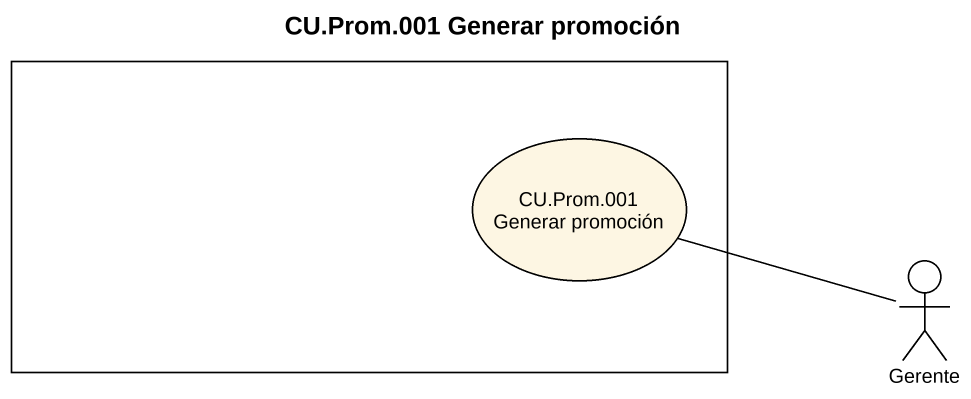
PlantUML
@startuml
title CU.Prom.001 Generar promoción
rectangle " " as rectangle1 {
  usecase "CU.Prom.001 Generar promoción" as CU_Prom_001_Generar
}
actor Gerente
Gerente -left- CU_Prom_001_Generar
@enduml
